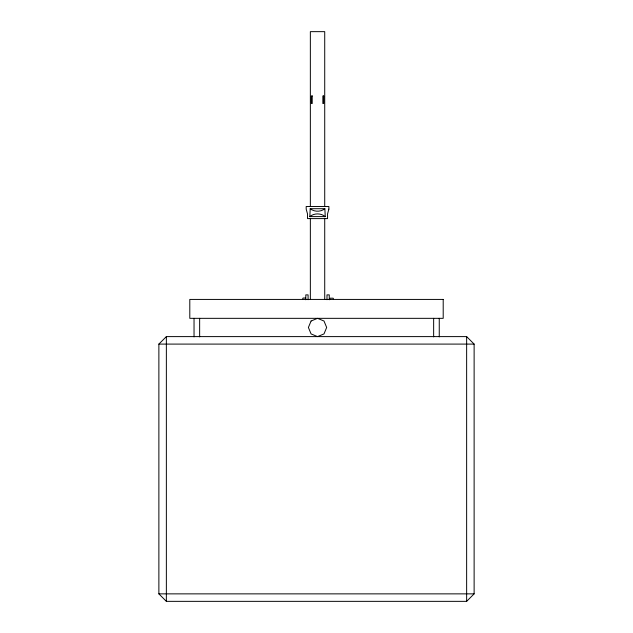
<?xml version="1.0" encoding="UTF-8"?>
<svg xmlns="http://www.w3.org/2000/svg" width="633" height="633" viewBox="0 0 633 633"><rect width="100%" height="100%" fill="white"/><g stroke="black" fill="none" stroke-linecap="round" stroke-linejoin="round"><path stroke-width="0.95" d="M302.653 299.132L303.009 298.024L305.43 298.024L305.43 299.496M329.706 299.259L330.046 298.19L333.164 298.19L333.504 299.259M158.875 344.091L166.36 336.606L466.64 336.606L474.125 344.091L474.125 593.865L466.64 601.35L166.36 601.35L158.875 593.865L158.875 344.091L474.125 344.091M309.814 216.605C314.197 212.997 320.876 212.997 325.251 216.605L324.856 208.708L310.217 208.708L309.814 216.605L325.251 216.605M324.856 208.708C320.702 212.047 314.372 212.047 310.217 208.708M158.875 593.865L474.125 593.865M466.64 336.606L466.64 601.35M439.255 318.336L439.255 336.883M433.645 318.336L433.645 336.883M329.263 299.773L329.263 294.883L326.992 294.883L326.992 299.702M324.721 206.445L324.721 31.65L310.352 31.65L310.352 206.445M324.721 218.298L324.721 299.274M310.352 218.298L310.352 299.274M308.081 299.702L308.081 294.883L305.81 294.883L305.81 299.773M199.648 318.336L199.648 336.883M194.038 318.336L194.038 336.883M166.36 336.606L166.36 601.35M328.883 209.143L327.554 213.875L327.554 218.599L307.511 218.599L307.511 213.875L306.19 209.143L306.19 206.5L328.883 206.5L328.883 209.143M311.08 321.01L308.398 327.467L311.08 333.923L317.537 336.606L323.993 333.923L326.668 327.467L323.993 321.01L317.537 318.336L311.08 321.01M312.211 95.947L311.365 95.947L311.365 103.511L312.211 103.511L312.211 95.947M323.7 95.947L322.854 95.947L322.854 103.511L323.7 103.511L323.7 95.947M443.203 299.425L189.797 299.425L189.797 318.336L443.203 318.336L443.203 299.425"/></g></svg>
